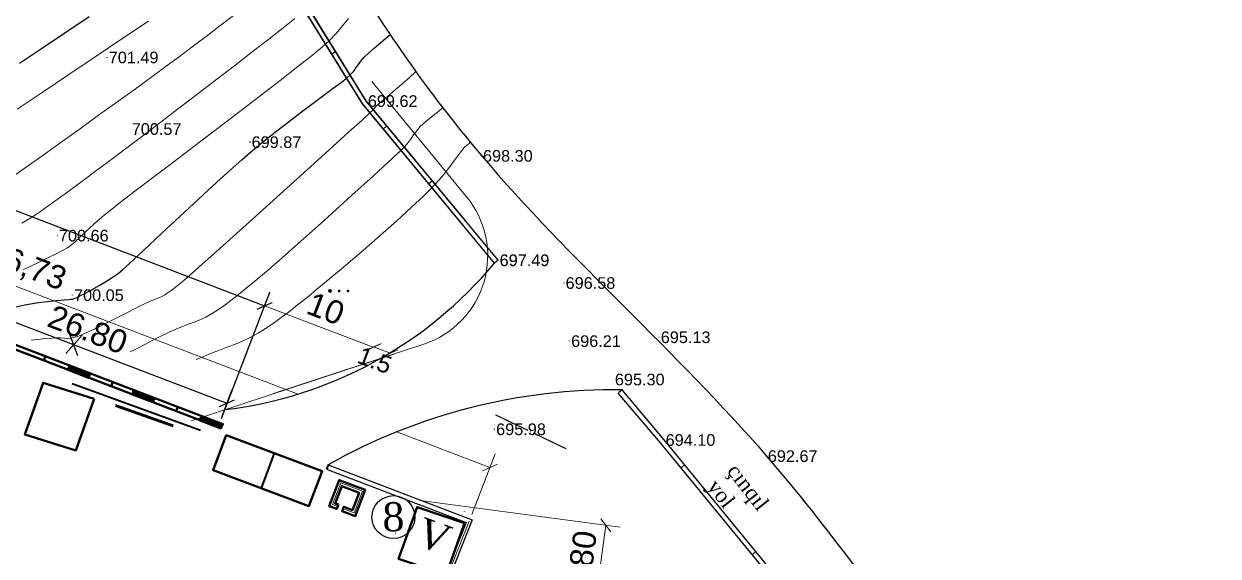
# Model space of a CAD drawing. Header units: feet. Extents: x 3381 to 682977, y 675186 to 4375217.
# Drawn here: x 682179.3 to 682281.9, y 4374991.4 to 4375037.1 of the extents above; entities that cross this region are included whole.
import ezdxf

# ---------------------------------------------------------------- set-up
doc = ezdxf.new("R2010")
doc.units = ezdxf.units.FT
doc.header["$MEASUREMENT"] = 0
doc.header["$PDMODE"] = 34
doc.header["$PDSIZE"] = 0.01
doc.linetypes.add('DUZ', pattern=[0])
doc.layers.get('0').update_dxf_attribs({"linetype": 'CONTINUOUS'})
doc.layers.get('Defpoints').update_dxf_attribs({"linetype": 'CONTINUOUS'})
for name, color, linetype in [('0_Point_Height', 2, 'CONTINUOUS'), ('0_Point_Point', 7, 'CONTINUOUS'), ('col bitkisi', 7, 'CONTINUOUS'), ('Layer8', 7, 'CONTINUOUS'), ('Lep-Stolb', 7, 'CONTINUOUS'), ('Yazilar', 7, 'CONTINUOUS')]:
    doc.layers.add(name, color=color, linetype=linetype)
doc.layers.add('ANA HORIZONTAL', color=24, linetype='CONTINUOUS', lineweight=30)
doc.layers.add('HORIZANTAL', color=24, linetype='CONTINUOUS', lineweight=13)
doc.styles.get("Standard").update_dxf_attribs({"font": 'arial.ttf', "height": 2})
doc.styles.add('style5', font='ariall.ttf', dxfattribs={"height": 400})
doc.dimstyles.new('ISO-25', dxfattribs={"dimtxt": 2, "dimasz": 1, "dimexe": 1.25, "dimexo": 0.625, "dimtad": 1, "dimtxsty": 'Standard', "dimblk": 'OBLIQUE', "dimcen": 2.5, "dimadec": 0, "dimazin": 0, "dimtfac": 1, "dimtmove": 0, "dimatfit": 3, "dimldrblk": 'OBLIQUE', "dimfxl": 1, "dimarcsym": 0})

# ---------------------------------------------------------------- blocks, each defined once
blk = doc.blocks.new('_Oblique')
at = {"color": 0, "linetype": 'ByBlock', "lineweight": -2}
blk.add_line((-0.5, -0.5), (0.5, 0.5), dxfattribs=at)
blk = doc.blocks.new('*D96')
at = {"color": 0, "lineweight": -2, "transparency": 16777216}
for p, q in [((682136.79, 4375025.94), (682140.95, 4375036.81)), ((682140.51, 4375035.64), (682199.98, 4375012.88)), ((682196.27, 4375003.18), (682200.43, 4375014.05))]:
    blk.add_line(p, q, dxfattribs=at)
at = {"layer": 'Defpoints', "color": 0, "lineweight": 30, "transparency": 16777216}
for p in [(682136.57, 4375025.36), (682199.98, 4375012.88), (682196.04, 4375002.6)]:
    blk.add_point(p, dxfattribs=at)
at = {"color": 0, "lineweight": -2, "transparency": 16777216}
for p, rotation in [((682140.51, 4375035.64), 159.0573494502388), ((682199.98, 4375012.88), 339.0573494502387)]:
    blk.add_blockref('_Oblique', p, dxfattribs=dict(at, rotation=rotation))
at = {"color": 0, "lineweight": 18, "transparency": 16777216, "insert": (682170.9, 4375025.97), "char_height": 2, "attachment_point": 5, "rotation": 339.0573}
blk.add_mtext('63,68', dxfattribs=at)
blk = doc.blocks.new('*D99')
at = {"color": 0, "lineweight": -2, "transparency": 16777216}
for p, q in [((682171.22, 4375012.98), (682172.09, 4375015.26)), ((682171.65, 4375014.09), (682196.75, 4375004.5)), ((682196.33, 4375003.39), (682197.2, 4375005.67))]:
    blk.add_line(p, q, dxfattribs=at)
at = {"layer": 'Defpoints', "color": 0, "lineweight": 30, "transparency": 16777216}
for p in [(682171, 4375012.4), (682196.75, 4375004.5), (682196.11, 4375002.8)]:
    blk.add_point(p, dxfattribs=at)
at = {"color": 0, "lineweight": -2, "transparency": 16777216}
for p, rotation in [((682171.65, 4375014.09), 159.0895513986709), ((682196.75, 4375004.5), 339.0895513986709)]:
    blk.add_blockref('_Oblique', p, dxfattribs=dict(at, rotation=rotation))
at = {"color": 0, "lineweight": 18, "transparency": 16777216, "insert": (682184.79, 4375010.83), "char_height": 2, "attachment_point": 5, "rotation": 339.0896}
blk.add_mtext('{\\fArial|b0|i0|c238|p34;26.80}', dxfattribs=at)

msp = doc.modelspace()

# ---------------------------------------------------------------- hatches: boundary and pattern name
at = {"lineweight": 50}
h = msp.add_hatch(dxfattribs=at)
h.set_pattern_fill('ANSI31', scale=0.3, angle=-12.65827)
h.set_pattern_definition([(32.3417294339, (-945191.9267, 255459.32385), (-0.02006129345044, 0.03168271618873), [])])
h.paths.add_polyline_path([(682183.22, 4375007.735), (682184.986, 4375007.062), (682184.848, 4375006.69), (682183.089, 4375007.357)])
h = msp.add_hatch(dxfattribs=at)
h.set_pattern_fill('ANSI31', scale=0.3, angle=-13.28219)
h.set_pattern_definition([(31.717814137, (-989948.33344, 273422.208294), (-0.01971510584618, 0.03189928841642), [])])
h.paths.add_polyline_path([(682188.751, 4375005.619), (682190.517, 4375004.946), (682190.378, 4375004.583), (682188.619, 4375005.251)])
h = msp.add_hatch(dxfattribs=at)
h.set_pattern_fill('ANSI31', scale=0.3, angle=-12.65827)
h.set_pattern_definition([(32.3417294339, (-945180.56209, 255454.9716), (-0.02006129345044, 0.03168271618873), [])])
h.paths.add_polyline_path([(682194.585, 4375003.383), (682196.35, 4375002.71), (682196.212, 4375002.337), (682194.454, 4375003.005)])
at = {"layer": 'col bitkisi', "ltscale": 1.5}
h = msp.add_hatch(color=256, dxfattribs=at)
edge = h.paths.add_edge_path()
edge.add_arc((682205.603, 4375014.156), 0.125, 0, 360)
h = msp.add_hatch(color=256, dxfattribs=at)
edge = h.paths.add_edge_path()
edge.add_arc((682206.386, 4375014.156), 0.125, 0, 360)
h = msp.add_hatch(color=256, dxfattribs=at)
edge = h.paths.add_edge_path()
edge.add_arc((682207.145, 4375014.156), 0.125, 0, 360)

# ---------------------------------------------------------------- linework, layer by layer
at = {"linetype": 'Continuous'}
for p, q in [((682206.105, 4375034.73, -716.5), (682205.771, 4375034.508, -716.5)), ((682210.491, 4375028.351, -716.5), (682210.186, 4375028.092, -716.5)), ((682214.409, 4375023.618, -716.5), (682214.105, 4375023.359, -716.5)), ((682220.038, 4375016.801, -19.015), (682219.73, 4375016.546, -19.015)), ((682230.709, 4375005.642, -716.5), (682230.404, 4375005.382, -716.5)), ((682236.075, 4374999.199, -716.5), (682235.77, 4374998.94, -716.5)), ((682242.201, 4374991.739, -716.5), (682241.896, 4374991.48, -716.5))]:
    msp.add_line(p, q, dxfattribs=at)
at = {"color": 7, "lineweight": 18}
for p, q in [((682138.339, 4375029.977, -716.5), (682202.853, 4375005.287, -716.5)), ((682196.337, 4375003.367, -716.5), (682200.425, 4375014.049, -716.5)), ((682209.321, 4375009.306, -716.5), (682199.978, 4375012.882, -716.5)), ((682211.086, 4375008.732, -341.547), (682193.673, 4375002.998, -341.547)), ((682210.786, 4375008.801, -716.5), (682209.352, 4375009.35, -716.5)), ((682211.412, 4375002.011, -716.5), (682219.339, 4374998.977, -716.5)), ((682217.794, 4374994.941, -716.5), (682219.786, 4375000.145, -716.5)), ((682213.359, 4374996.124, -716.5), (682230.531, 4374993.837, -716.5)), ((682228.389, 4374987.221, -716.5), (682229.292, 4374994.002, -716.5))]:
    msp.add_line(p, q, dxfattribs=at)
at = {"color": 1, "lineweight": 25}
for p, q in [((682182.889, 4375008.762, -20.366), (682184.292, 4375010.351, -20.366)), ((682183.181, 4375010.531, 677.134), (682183.918, 4375008.598, -20.366))]:
    msp.add_line(p, q, dxfattribs=at)
at = {"color": 7, "lineweight": 50}
for p, q in [((682181.151, 4375008.531, -716.5), (682181.012, 4375008.168, -716.5)), ((682186.938, 4375006.333, -716.5), (682186.804, 4375005.969, -716.5)), ((682192.513, 4375004.18, -716.5), (682192.379, 4375003.815, -716.5)), ((682196.114, 4375002.784, -716.5), (682195.971, 4375002.41, -716.5))]:
    msp.add_line(p, q, dxfattribs=at)
at = {"color": 34, "linetype": 'DUZ', "lineweight": 40}
msp.add_line((682183.434, 4375006.191), (682194.471, 4375002.183), dxfattribs=at)
at = {"color": 34, "linetype": 'DUZ', "lineweight": 60}
msp.add_line((682187.173, 4375004.293), (682192.125, 4375002.548), dxfattribs=at)
at = {"color": 3, "lineweight": 30}
msp.add_line((682196.114, 4375002.784, -716.5), (682195.971, 4375002.41, -264.147), dxfattribs=at)
at = {"color": 7, "lineweight": 40}
for p, q in [((682200.807, 4375000.209, -716.5), (682199.676, 4374997.199, -716.5)), ((682205.453, 4374999.209, -716.5), (682205.31, 4374998.836, -264.147))]:
    msp.add_line(p, q, dxfattribs=at)
at = {"color": 7, "lineweight": 30}
for p, q in [((682205.788, 4374999.828, -264.147), (682205.787, 4374999.825, -264.147)), ((682205.456, 4374999.208, -716.5), (682205.313, 4374998.835, -716.5))]:
    msp.add_line(p, q, dxfattribs=at)
at = {"linetype": 'Continuous'}
for points, elevation in [([(682219.73, 4375016.546), (682208.385, 4375030.249), (682199.5, 4375044.657), (682187.689, 4375064.686), (682177.669, 4375081.625), (682166.543, 4375099.76), (682154.197, 4375120.309)], -19.015), ([(682217.027, 4375019.829), (682208.39, 4375030.262), (682199.505, 4375044.67), (682187.694, 4375064.699), (682177.674, 4375081.638), (682166.548, 4375099.773), (682154.202, 4375120.322)], -19.015), ([(682220.038, 4375016.801), (682208.711, 4375030.483), (682199.843, 4375044.864), (682188.034, 4375064.89), (682178.012, 4375081.832), (682166.885, 4375099.968), (682154.54, 4375120.515)], -19.015), ([(682217.307, 4375020.119), (682208.716, 4375030.496), (682199.848, 4375044.877), (682188.039, 4375064.903), (682178.017, 4375081.845), (682166.89, 4375099.981), (682154.545, 4375120.528)], -19.015), ([(682278.084, 4374947.438), (682254.371, 4374976.8), (682245.06, 4374988.258), (682234.306, 4375001.354), (682230.715, 4375005.647)], -29.304), ([(682277.762, 4374947.2), (682254.06, 4374976.548), (682244.75, 4374988.005), (682233.998, 4375001.098), (682230.373, 4375005.356)], -29.304)]:
    msp.add_lwpolyline(points, dxfattribs=dict(at, elevation=elevation))
at = {"color": 7, "lineweight": 18, "elevation": -341.547}
msp.add_lwpolyline([(682209.207, 4375032.154), (682217.336, 4375022.254, -0.5270439), (682213.655, 4375009.578), (682200.735, 4375005.324)], format="xyb", dxfattribs=at)
at = {"color": 7, "lineweight": 30, "elevation": -716.5}
for points in [[(682205.456, 4374999.208), (682217.831, 4374994.472), (682185.689, 4374913.113), (682093.284, 4374941.236), (682136.475, 4375025.609), (682196.114, 4375002.784)], [(682205.313, 4374998.835), (682217.311, 4374994.243), (682185.453, 4374913.603), (682093.858, 4374941.479), (682136.667, 4375025.107), (682195.971, 4375002.41)]]:
    msp.add_lwpolyline(points, dxfattribs=at)
at = {"color": 1, "lineweight": 0, "elevation": -716.5}
msp.add_lwpolyline([(682217.571, 4374994.358), (682185.571, 4374913.358), (682093.571, 4374941.358), (682136.571, 4375025.358)], dxfattribs=at)
at = {"color": 7, "lineweight": 50, "elevation": -716.5}
for points in [[(682196.223, 4375002.343), (682196.398, 4375002.705), (682171.075, 4375012.386), (682132.18, 4375017.22), (682097.135, 4374948.757), (682194.683, 4374935.768), (682210.46, 4374975.684), (682210.101, 4374975.827), (682194.425, 4374936.221), (682097.77, 4374949.059), (682132.459, 4375016.786), (682170.974, 4375012.013), (682196.223, 4375002.343)], [(682183.22, 4375007.735), (682184.986, 4375007.062), (682184.848, 4375006.69), (682183.09, 4375007.359), (682183.22, 4375007.735)], [(682188.751, 4375005.619), (682190.517, 4375004.946), (682190.379, 4375004.583), (682188.62, 4375005.253), (682188.751, 4375005.619)], [(682194.585, 4375003.383), (682196.35, 4375002.71), (682196.212, 4375002.337), (682194.454, 4375003.007), (682194.585, 4375003.383)]]:
    msp.add_lwpolyline(points, dxfattribs=at)
at = {"color": 7, "lineweight": 50}
msp.add_lwpolyline([(682185.345, 4375004.891), (682183.764, 4375000.44), (682179.369, 4375001.814), (682180.95, 4375006.266)], close=True, dxfattribs=at)
at = {"color": 7, "lineweight": 50, "elevation": -716.5}
for points in [[(682196.69, 4375001.757), (682204.924, 4374998.662), (682203.793, 4374995.651), (682195.558, 4374998.746)], [(682217.156, 4374994.185), (682215.574, 4374989.733), (682211.501, 4374991.113), (682213.082, 4374995.564)]]:
    msp.add_lwpolyline(points, close=True, dxfattribs=at)
at = {"color": 7, "linetype": 'DUZ', "lineweight": 50, "elevation": -21, "flags": 128}
msp.add_lwpolyline([(682206.32, 4374995.779), (682206.177, 4374995.406), (682205.523, 4374995.656), (682206.381, 4374997.897), (682208.623, 4374997.04), (682207.765, 4374994.798), (682206.644, 4374995.227), (682206.787, 4374995.601), (682207.534, 4374995.315), (682208.106, 4374996.809), (682206.612, 4374997.381), (682206.04, 4374995.887), (682206.32, 4374995.779)], dxfattribs=at)
at = {"color": 7, "linetype": 'DUZ', "lineweight": 13, "elevation": -21}
msp.add_lwpolyline([(682206.74, 4374995.431), (682207.674, 4374995.073), (682208.388, 4374996.941), (682206.521, 4374997.656), (682205.806, 4374995.788), (682206.273, 4374995.609)], dxfattribs=at)
at = {"color": 7, "linetype": 'DUZ', "lineweight": 25}
msp.add_circle((682211.051, 4374994.706, 674), 1.846, dxfattribs=at)
at = {"color": 1, "lineweight": 30}
for centre, radius, start, end in [((682192.322, 4375039.35, -1361.563), 35.654, 276.82499, 320.23772), ((682230.039, 4374955.516, -30.28), 50.136, 89.22749, 119.36646)]:
    msp.add_arc(centre, radius, start, end, dxfattribs=at)
at = {"linetype": 'Continuous'}
msp.add_open_spline([(682145.543, 4375147.328, -716.5), (682147.364, 4375143.857, -716.5), (682153.67, 4375131.839, -716.5), (682163.567, 4375113.858, -716.5), (682177.562, 4375094.593, -716.5), (682188.333, 4375074.395, -716.5), (682199.296, 4375056.51, -716.5), (682208.424, 4375039.107, -716.5), (682221.839, 4375020.585, -716.5), (682238.438, 4375006.296, -716.5), (682249.973, 4374991.46, -716.5), (682257.903, 4374980.977, -716.5), (682269.221, 4374969.058, -716.5), (682277.471, 4374958.366, -716.5), (682281.914, 4374952.607, -716.5)], degree=3, knots=[0, 0, 0, 0, 11.7595104, 40.7232097, 61.4623304, 83.0549787, 109.2907167, 124.3927439, 141.9627176, 177.5330077, 189.5588214, 198.2764878, 216.9554477, 238.7688662, 238.7688662, 238.7688662, 238.7688662], dxfattribs=at)
at = {"layer": '0_Point_Point'}
for p in [(682186.454, 4375034.247, -15.007), (682208.716, 4375030.496, -16.883), (682198.73, 4375026.96, -16.628), (682218.61, 4375025.785, -18.197), (682182.173, 4375018.925, -15.842), (682225.709, 4375014.85, -19.919), (682183.471, 4375013.807, -16.445), (682226.185, 4375009.853, -20.288), (682233.889, 4375010.188, -21.374), (682219.742, 4375002.276, -20.524), (682222.837, 4375002.066, -20.512), (682234.306, 4375001.354, -22.399), (682243.085, 4374999.967, -23.831), (682217.156, 4374995.214, -21.166), (682211.218, 4374993.295, -21.319)]:
    msp.add_point(p, dxfattribs=at)
at = {"layer": 'ANA HORIZONTAL', "color": 32, "lineweight": 30}
for points, elevation in [([(682178.917, 4375033.752), (682180.801, 4375034.991), (682182.817, 4375036.335), (682184.913, 4375037.745)], -14), ([(682178.355, 4375012.738), (682179.37, 4375012.955), (682180.366, 4375013.125), (682181.295, 4375013.253), (682182.106, 4375013.343), (682182.749, 4375013.401), (682183.176, 4375013.432), (682183.335, 4375013.442), (682183.403, 4375013.44), (682183.47, 4375013.44), (682183.563, 4375013.476), (682183.691, 4375013.533), (682183.841, 4375013.604), (682184.143, 4375013.751), (682184.535, 4375013.949), (682184.953, 4375014.174), (682185.32, 4375014.373), (682185.757, 4375014.611), (682186.253, 4375014.899), (682186.8, 4375015.246), (682187.388, 4375015.662), (682187.764, 4375015.976), (682188.364, 4375016.515), (682189.153, 4375017.242), (682190.096, 4375018.12), (682191.158, 4375019.114), (682192.303, 4375020.187), (682193.496, 4375021.302), (682194.702, 4375022.423), (682195.885, 4375023.514), (682197.011, 4375024.537), (682198.045, 4375025.458), (682198.95, 4375026.238), (682199.975, 4375027.083), (682201.038, 4375027.929), (682202.109, 4375028.759), (682203.16, 4375029.557), (682204.158, 4375030.305), (682205.076, 4375030.989), (682205.882, 4375031.59), (682206.548, 4375032.092), (682207.043, 4375032.478), (682207.337, 4375032.732), (682207.641, 4375033.064), (682207.857, 4375033.354), (682208.042, 4375033.631), (682208.254, 4375033.926), (682208.549, 4375034.269), (682208.926, 4375034.631), (682209.411, 4375035.057), (682209.929, 4375035.495), (682210.406, 4375035.895), (682210.765, 4375036.204)], -16.5)]:
    msp.add_lwpolyline(points, dxfattribs=dict(at, elevation=elevation))
at = {"layer": 'col bitkisi', "lineweight": 13, "ltscale": 1.5}
msp.add_circle((682205.603, 4375014.156, -716.5), 0.125, dxfattribs=at)
at = {"layer": 'HORIZANTAL', "color": 32, "linetype": 'Continuous', "lineweight": 13}
for points, elevation in [([(682178.213, 4375023.872), (682179.418, 4375024.733), (682180.829, 4375025.744), (682182.388, 4375026.862), (682184.039, 4375028.048), (682185.723, 4375029.26), (682187.383, 4375030.457), (682188.963, 4375031.6), (682190.403, 4375032.647), (682191.648, 4375033.558), (682192.639, 4375034.291), (682193.772, 4375035.142), (682194.954, 4375036.034), (682196.148, 4375036.941), (682197.32, 4375037.837)], -15), ([(682179.126, 4375019.992), (682179.696, 4375020.313), (682180.111, 4375020.58), (682180.635, 4375020.936), (682181.259, 4375021.373), (682181.969, 4375021.881), (682182.755, 4375022.451), (682183.606, 4375023.074), (682184.508, 4375023.74), (682185.451, 4375024.441), (682186.424, 4375025.166), (682187.205, 4375025.753), (682188.253, 4375026.545), (682189.518, 4375027.504), (682190.95, 4375028.594), (682192.502, 4375029.778), (682194.124, 4375031.019), (682195.767, 4375032.28), (682197.382, 4375033.524), (682198.92, 4375034.715), (682200.332, 4375035.815), (682201.568, 4375036.787), (682202.58, 4375037.595)], -15.5), ([(682179.237, 4375015.979), (682179.883, 4375016.281), (682180.672, 4375016.662), (682181.464, 4375017.052), (682182.124, 4375017.382), (682182.513, 4375017.584), (682182.778, 4375017.727), (682182.983, 4375017.841), (682183.182, 4375017.966), (682183.425, 4375018.141), (682183.673, 4375018.353), (682184.029, 4375018.687), (682184.476, 4375019.114), (682184.998, 4375019.608), (682185.579, 4375020.139), (682186.201, 4375020.681), (682186.699, 4375021.078), (682187.6, 4375021.775), (682188.838, 4375022.724), (682190.346, 4375023.874), (682192.056, 4375025.177), (682193.903, 4375026.584), (682195.818, 4375028.044), (682197.735, 4375029.51), (682199.588, 4375030.931), (682201.309, 4375032.259), (682202.831, 4375033.444), (682204.088, 4375034.438), (682205.012, 4375035.19), (682205.537, 4375035.651), (682206.129, 4375036.281), (682206.684, 4375036.94), (682207.186, 4375037.587)], -16), ([(682178.715, 4375029.781), (682180.874, 4375031.229), (682183.161, 4375032.763), (682185.496, 4375034.329), (682187.802, 4375035.876), (682190, 4375037.351)], -14.5), ([(682179.955, 4375009.927), (682180.453, 4375009.991), (682181.171, 4375010.061), (682181.731, 4375010.104), (682182.098, 4375010.129), (682182.483, 4375010.129), (682182.788, 4375010.093), (682183.088, 4375010.071), (682183.462, 4375010.109), (682183.824, 4375010.207), (682184.219, 4375010.358), (682184.656, 4375010.555), (682185.145, 4375010.788), (682185.696, 4375011.049), (682186.2, 4375011.292), (682186.832, 4375011.608), (682187.523, 4375011.96), (682188.206, 4375012.313), (682188.815, 4375012.627), (682189.28, 4375012.868), (682189.535, 4375012.997), (682189.776, 4375013.11), (682189.968, 4375013.197), (682190.212, 4375013.304), (682190.456, 4375013.399), (682190.734, 4375013.499), (682191.047, 4375013.629), (682191.395, 4375013.81), (682191.704, 4375014.009), (682192.048, 4375014.26), (682192.432, 4375014.561), (682192.859, 4375014.911), (682193.334, 4375015.306), (682193.765, 4375015.684), (682194.621, 4375016.448), (682195.823, 4375017.526), (682197.291, 4375018.847), (682198.945, 4375020.338), (682200.705, 4375021.927), (682202.493, 4375023.542), (682204.229, 4375025.111), (682205.832, 4375026.562), (682207.224, 4375027.823), (682208.326, 4375028.822), (682209.057, 4375029.486), (682209.337, 4375029.745), (682209.467, 4375029.911), (682209.597, 4375030.076), (682209.827, 4375030.278), (682210.334, 4375030.711), (682211.01, 4375031.286), (682211.743, 4375031.916), (682212.426, 4375032.512), (682212.947, 4375032.988), (682212.974, 4375033.018)], -17), ([(682188.442, 4375008.919), (682189.089, 4375009.244), (682189.686, 4375009.554), (682190.214, 4375009.833), (682190.672, 4375010.074), (682191.057, 4375010.267), (682191.5, 4375010.477), (682191.846, 4375010.636), (682192.195, 4375010.791), (682192.644, 4375010.988), (682193.015, 4375011.137), (682193.423, 4375011.284), (682193.866, 4375011.445), (682194.346, 4375011.637), (682194.863, 4375011.874), (682195.417, 4375012.173), (682195.927, 4375012.494), (682196.477, 4375012.877), (682197.071, 4375013.322), (682197.713, 4375013.826), (682198.406, 4375014.389), (682199.154, 4375015.007), (682199.961, 4375015.68), (682200.596, 4375016.223), (682201.485, 4375017.001), (682202.572, 4375017.964), (682203.801, 4375019.06), (682205.116, 4375020.24), (682206.46, 4375021.451), (682207.777, 4375022.643), (682209.011, 4375023.765), (682210.106, 4375024.766), (682211.006, 4375025.596), (682211.654, 4375026.203), (682211.994, 4375026.536), (682212.329, 4375026.925), (682212.571, 4375027.256), (682212.782, 4375027.567), (682213.025, 4375027.896), (682213.362, 4375028.283), (682213.812, 4375028.706), (682214.313, 4375029.112), (682214.798, 4375029.491), (682215.202, 4375029.835), (682215.278, 4375029.924)], -17.5), ([(682194.108, 4375008.246), (682194.494, 4375008.415), (682195.076, 4375008.671), (682195.573, 4375008.874), (682196.112, 4375009.071), (682196.693, 4375009.279), (682197.316, 4375009.513), (682197.98, 4375009.79), (682198.688, 4375010.126), (682199.439, 4375010.537), (682200.058, 4375010.92), (682200.714, 4375011.364), (682201.411, 4375011.867), (682202.151, 4375012.428), (682202.936, 4375013.046), (682203.77, 4375013.718), (682204.655, 4375014.445), (682205.593, 4375015.224), (682206.589, 4375016.054), (682207.529, 4375016.846), (682208.491, 4375017.671), (682209.457, 4375018.511), (682210.405, 4375019.348), (682211.318, 4375020.166), (682212.174, 4375020.945), (682212.955, 4375021.668), (682213.642, 4375022.318), (682214.213, 4375022.877), (682214.65, 4375023.327), (682215.238, 4375023.995), (682215.778, 4375024.669), (682216.253, 4375025.301), (682216.647, 4375025.846), (682216.944, 4375026.258), (682217.126, 4375026.491), (682217.349, 4375026.676), (682217.544, 4375026.807), (682217.659, 4375026.943)], -18)]:
    msp.add_lwpolyline(points, dxfattribs=dict(at, elevation=elevation))
at = {"layer": 'Lep-Stolb', "color": 1}
for p, q in [((682219.822, 4375003.515, -20.512), (682220.949, 4375002.973, -20.512)), ((682220.723, 4375003.082, -20.512), (682222.611, 4375002.174, -20.512)), ((682223.062, 4375001.957, -20.512), (682224.726, 4375001.157, -20.512)), ((682224.726, 4375001.157, -20.512), (682225.865, 4375000.61, -20.512))]:
    msp.add_line(p, q, dxfattribs=at)

# ---------------------------------------------------------------- block references
at = {"color": 7, "lineweight": 18}
for p, rotation in [((682199.978, 4375012.882, -716.5), 159.0573494367731), ((682209.321, 4375009.306, -716.5), 339.0573494367731), ((682209.352, 4375009.35, -716.5), 159.0573494841195), ((682210.786, 4375008.801, -716.5), 339.0573494841195), ((682219.339, 4374998.977, -716.5), 339.0573494500117), ((682229.292, 4374994.002, -716.5), 82.4122479023948)]:
    msp.add_blockref('_Oblique', p, dxfattribs=dict(at, rotation=rotation))

# ---------------------------------------------------------------- texts
at = {"color": 7, "lineweight": 18, "attachment_point": 5}
for s, insert, char_height, rotation in [('86,73', (682179.492, 4375016.183, -716.5), 2, 339.05735), ('10', (682205.238, 4375012.631, -716.5), 2, 339.05735), ('{\\fArial|b0|i0|c238|p34;1.5}', (682209.451, 4375008.192, -341.547), 1.5, 339.05735), ('{\\fArial|b0|i0|c238|p34;6.80}', (682227.208, 4374990.829, -716.5), 2, 82.41225)]:
    msp.add_mtext(s, dxfattribs=dict(at, insert=insert, char_height=char_height, rotation=rotation))
at = {"layer": '0_Point_Height', "color": 0}
for s, p in [('701.49', (682186.59, 4375033.733, -15.007)), ('699.62', (682208.852, 4375029.981, -16.883)), ('700.57', (682188.567, 4375027.578, -15.926)), ('699.87', (682198.866, 4375026.446, -16.628)), ('698.30', (682218.746, 4375025.27, -18.197)), ('700.66', (682182.309, 4375018.41, -15.842)), ('697.49', (682220.174, 4375016.287, -19.015)), ('697.49', (682220.179, 4375016.299, -19.015)), ('696.58', (682225.845, 4375014.335, -19.919)), ('700.05', (682183.607, 4375013.292, -16.445)), ('696.21', (682226.321, 4375009.338, -20.288)), ('695.13', (682234.025, 4375009.673, -21.374)), ('695.30', (682230.081, 4375006.038, -21.204)), ('695.98', (682219.878, 4375001.761, -20.524)), ('694.10', (682234.442, 4375000.839, -22.399)), ('692.67', (682243.221, 4374999.452, -23.831))]:
    msp.add_text(s, height=1, dxfattribs=at).set_placement(p)
at = {"layer": 'Layer8', "color": 0, "lineweight": 18, "insert": (682210.128, 4374993.433, 1369), "char_height": 1.96246, "width": 81.30669, "attachment_point": 7, "rotation": 1.09065, "style": 'style5'}
msp.add_mtext('{\\fTimes New Roman|b0|i0|c238|p18;\\H1.27391x;8\\H0.78498x;  }', dxfattribs=at)
at = {"layer": 'Layer8', "color": 0, "lineweight": 40, "insert": (682212.795, 4374992.341, 1369), "char_height": 1.96246, "width": 81.30669, "attachment_point": 7, "rotation": 339.72933, "style": 'style5'}
msp.add_mtext('{\\fTimes New Roman|b0|i0|c0|p18;\\H1.27391x;V\\fTimes New Roman|b0|i0|c238|p18;\\H0.78498x;  }', dxfattribs=at)
at = {"layer": 'Yazilar', "insert": (682240.675, 4374999.453, -716.5), "char_height": 1.3, "width": 0.10588, "attachment_point": 1, "rotation": 307.83473}
msp.add_mtext('{\\fTimes New Roman|b0|i0|c238|p18;çınqıl yol}', dxfattribs=at)

# ---------------------------------------------------------------- dimensions: what is measured, and where the dimension line sits
at = {"color": 7, "lineweight": 18}
dim = msp.add_aligned_dim(p1=(682136.571, 4375025.358, -716.5), p2=(682196.042, 4375002.597, -716.5), distance=11.012, dimstyle='ISO-25', dxfattribs=at)
dim.commit()
dim.dimension.update_dxf_attribs({"geometry": '*D96', "text_midpoint": (682170.896, 4375025.968, -716.5)})
at = {"color": 3, "lineweight": 18}
dim = msp.add_aligned_dim(p1=(682170.999, 4375012.396, -716.5), p2=(682196.106, 4375002.803, -716.5), distance=1.816, text='{\\fArial|b0|i0|c238|p34;26.80}', dimstyle='ISO-25', dxfattribs=at)
dim.commit()
dim.dimension.update_dxf_attribs({"geometry": '*D99', "text_midpoint": (682184.788, 4375010.834, -716.5)})

doc.saveas('drawing.dxf')
